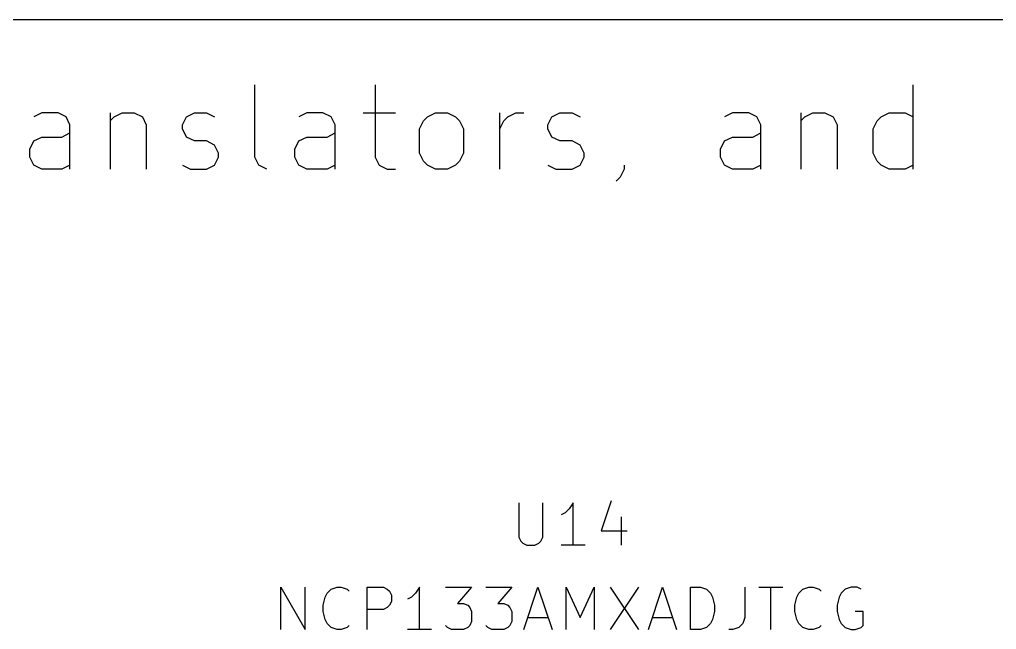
# Model space of a CAD drawing. Extents: x 0.4 to 16.1, y -11.3 to -0.4.
# Drawn here: x 8.746 to 9.904, y -5.573 to -4.85 of the extents above; entities that cross this region are included whole.
import ezdxf

# ---------------------------------------------------------------- set-up
doc = ezdxf.new("R2010")
doc.units = 0
doc.header["$MEASUREMENT"] = 0
doc.layers.add('BLUE3', color=171, linetype='CONTINUOUS')
doc.layers.add('CYAN2', color=4, linetype='CONTINUOUS')

msp = doc.modelspace()

# ---------------------------------------------------------------- linework, layer by layer
at = {"layer": 'BLUE3', "linetype": 'CONTINUOUS'}
for p, q in [((6.3, -4.85), (10.95, -4.85)), ((9.0249, -5.013), (9.0249, -4.9273)), ((9.1677, -4.9273), (9.1677, -5.013)), ((9.8058, -5.0273), (9.8058, -4.9273)), ((8.7725, -4.9606), (8.763, -4.9654)), ((8.7916, -4.9606), (8.7725, -4.9606)), ((8.8011, -4.9654), (8.7916, -4.9606)), ((8.8058, -4.9749), (8.8011, -4.9654)), ((8.8535, -4.9606), (8.8535, -5.0273)), ((8.8535, -4.9701), (8.8582, -4.9654)), ((8.8582, -4.9654), (8.8677, -4.9606)), ((8.8677, -4.9606), (8.882, -4.9606)), ((8.882, -4.9606), (8.8916, -4.9654)), ((8.8916, -4.9654), (8.8963, -4.9749)), ((8.9392, -4.9749), (8.9439, -4.9654)), ((8.9439, -4.9654), (8.9535, -4.9606)), ((8.9535, -4.9606), (8.9677, -4.9606)), ((8.9677, -4.9606), (8.9773, -4.9654)), ((9.0868, -4.9606), (9.0773, -4.9654)), ((9.1058, -4.9606), (9.0868, -4.9606)), ((9.1154, -4.9654), (9.1058, -4.9606)), ((9.1201, -4.9749), (9.1154, -4.9654)), ((9.1535, -4.9606), (9.1916, -4.9606)), ((9.2249, -4.9701), (9.2296, -4.9654)), ((9.2296, -4.9654), (9.2392, -4.9606)), ((9.2392, -4.9606), (9.2535, -4.9606)), ((9.2535, -4.9606), (9.263, -4.9654)), ((9.263, -4.9654), (9.2677, -4.9701)), ((9.3154, -5.0273), (9.3154, -4.9606)), ((9.3201, -4.9701), (9.3249, -4.9654)), ((9.3249, -4.9654), (9.3344, -4.9606)), ((9.3344, -4.9606), (9.3439, -4.9606)), ((9.3725, -4.9749), (9.3773, -4.9654)), ((9.3773, -4.9654), (9.3868, -4.9606)), ((9.3868, -4.9606), (9.4011, -4.9606)), ((9.4011, -4.9606), (9.4106, -4.9654)), ((9.5916, -4.9606), (9.582, -4.9654)), ((9.6106, -4.9606), (9.5916, -4.9606)), ((9.6201, -4.9654), (9.6106, -4.9606)), ((9.6249, -4.9749), (9.6201, -4.9654)), ((9.6725, -4.9606), (9.6725, -5.0273)), ((9.6725, -4.9701), (9.6773, -4.9654)), ((9.6773, -4.9654), (9.6868, -4.9606)), ((9.6868, -4.9606), (9.7011, -4.9606)), ((9.7011, -4.9606), (9.7106, -4.9654)), ((9.7106, -4.9654), (9.7154, -4.9749)), ((9.763, -4.9701), (9.7677, -4.9654)), ((9.7677, -4.9654), (9.7773, -4.9606)), ((9.7773, -4.9606), (9.7963, -4.9606)), ((9.7963, -4.9606), (9.8058, -4.9654)), ((8.8058, -5.0273), (8.8058, -4.9749)), ((8.8963, -4.9749), (8.8963, -5.0273)), ((8.9392, -4.9796), (8.9392, -4.9749)), ((8.9439, -4.9892), (8.9392, -4.9796)), ((9.1201, -5.0273), (9.1201, -4.9749)), ((9.2201, -4.9796), (9.2249, -4.9701)), ((9.2201, -5.0082), (9.2201, -4.9796)), ((9.2677, -4.9701), (9.2725, -4.9796)), ((9.2725, -4.9796), (9.2725, -5.0082)), ((9.3154, -4.9796), (9.3201, -4.9701)), ((9.3725, -4.9796), (9.3725, -4.9749)), ((9.3773, -4.9892), (9.3725, -4.9796)), ((9.6249, -5.0273), (9.6249, -4.9749)), ((9.7154, -4.9749), (9.7154, -5.0273)), ((9.7582, -4.9796), (9.763, -4.9701)), ((9.7582, -5.0082), (9.7582, -4.9796)), ((8.763, -4.9939), (8.7725, -4.9892)), ((8.7725, -4.9892), (8.7963, -4.9892)), ((8.7963, -4.9892), (8.8058, -4.9844)), ((8.9535, -4.9939), (8.9439, -4.9892)), ((9.0773, -4.9939), (9.0868, -4.9892)), ((9.0868, -4.9892), (9.1106, -4.9892)), ((9.1106, -4.9892), (9.1201, -4.9844)), ((9.3868, -4.9939), (9.3773, -4.9892)), ((9.582, -4.9939), (9.5916, -4.9892)), ((9.5916, -4.9892), (9.6154, -4.9892)), ((9.6154, -4.9892), (9.6249, -4.9844)), ((8.7582, -5.0035), (8.763, -4.9939)), ((8.7582, -5.013), (8.7582, -5.0035)), ((8.9677, -4.9939), (8.9535, -4.9939)), ((8.9773, -4.9987), (8.9677, -4.9939)), ((8.982, -5.0082), (8.9773, -4.9987)), ((9.0725, -5.0035), (9.0773, -4.9939)), ((9.0725, -5.013), (9.0725, -5.0035)), ((9.4011, -4.9939), (9.3868, -4.9939)), ((9.4106, -4.9987), (9.4011, -4.9939)), ((9.4154, -5.0082), (9.4106, -4.9987)), ((9.5773, -5.0035), (9.582, -4.9939)), ((9.5773, -5.013), (9.5773, -5.0035)), ((8.763, -5.0225), (8.7582, -5.013)), ((8.9773, -5.0225), (8.982, -5.013)), ((8.982, -5.013), (8.982, -5.0082)), ((9.0296, -5.0225), (9.0249, -5.013)), ((9.0773, -5.0225), (9.0725, -5.013)), ((9.1677, -5.013), (9.1725, -5.0225)), ((9.2249, -5.0177), (9.2201, -5.0082)), ((9.2725, -5.0082), (9.2677, -5.0177)), ((9.4106, -5.0225), (9.4154, -5.013)), ((9.4154, -5.013), (9.4154, -5.0082)), ((9.582, -5.0225), (9.5773, -5.013)), ((9.763, -5.0177), (9.7582, -5.0082)), ((8.7725, -5.0273), (8.763, -5.0225)), ((8.7963, -5.0273), (8.7725, -5.0273)), ((8.8058, -5.0225), (8.7963, -5.0273)), ((8.9392, -5.0225), (8.9487, -5.0273)), ((8.9487, -5.0273), (8.9677, -5.0273)), ((8.9677, -5.0273), (8.9773, -5.0225)), ((9.0392, -5.0273), (9.0296, -5.0225)), ((9.0868, -5.0273), (9.0773, -5.0225)), ((9.1106, -5.0273), (9.0868, -5.0273)), ((9.1201, -5.0225), (9.1106, -5.0273)), ((9.1725, -5.0225), (9.182, -5.0273)), ((9.182, -5.0273), (9.1916, -5.0273)), ((9.2296, -5.0225), (9.2249, -5.0177)), ((9.2392, -5.0273), (9.2296, -5.0225)), ((9.2535, -5.0273), (9.2392, -5.0273)), ((9.263, -5.0225), (9.2535, -5.0273)), ((9.2677, -5.0177), (9.263, -5.0225)), ((9.3725, -5.0225), (9.382, -5.0273)), ((9.382, -5.0273), (9.4011, -5.0273)), ((9.4011, -5.0273), (9.4106, -5.0225)), ((9.463, -5.0273), (9.4582, -5.0368)), ((9.463, -5.0225), (9.463, -5.0273)), ((9.5916, -5.0273), (9.582, -5.0225)), ((9.6154, -5.0273), (9.5916, -5.0273)), ((9.6249, -5.0225), (9.6154, -5.0273)), ((9.7677, -5.0225), (9.763, -5.0177)), ((9.7773, -5.0273), (9.7677, -5.0225)), ((9.7963, -5.0273), (9.7773, -5.0273)), ((9.8058, -5.0225), (9.7963, -5.0273)), ((9.4582, -5.0368), (9.4535, -5.0416))]:
    msp.add_line(p, q, dxfattribs=at)
at = {"layer": 'CYAN2', "linetype": 'CONTINUOUS'}
for p, q in [((9.4476, -5.4204), (9.4357, -5.4561)), ((9.4476, -5.4204), (9.4357, -5.4561)), ((9.3381, -5.4228), (9.3381, -5.4633)), ((9.3381, -5.4228), (9.3381, -5.4633)), ((9.3667, -5.4633), (9.3667, -5.4228)), ((9.3667, -5.4633), (9.3667, -5.4228)), ((9.3976, -5.4299), (9.3929, -5.4347)), ((9.3976, -5.4299), (9.3929, -5.4347)), ((9.4024, -5.4228), (9.3976, -5.4299)), ((9.4024, -5.4228), (9.3976, -5.4299)), ((9.4024, -5.4728), (9.4024, -5.4228)), ((9.4024, -5.4728), (9.4024, -5.4228)), ((9.3929, -5.4347), (9.3881, -5.4371)), ((9.3929, -5.4347), (9.3881, -5.4371)), ((9.4595, -5.4395), (9.4595, -5.4728)), ((9.4595, -5.4395), (9.4595, -5.4728)), ((9.4357, -5.4561), (9.4667, -5.4561)), ((9.4357, -5.4561), (9.4667, -5.4561)), ((9.3381, -5.4633), (9.3405, -5.468)), ((9.3381, -5.4633), (9.3405, -5.468)), ((9.3643, -5.468), (9.3667, -5.4633)), ((9.3643, -5.468), (9.3667, -5.4633)), ((9.3405, -5.468), (9.3429, -5.4704)), ((9.3405, -5.468), (9.3429, -5.4704)), ((9.3429, -5.4704), (9.3476, -5.4728)), ((9.3429, -5.4704), (9.3476, -5.4728)), ((9.3476, -5.4728), (9.3571, -5.4728)), ((9.3476, -5.4728), (9.3571, -5.4728)), ((9.3571, -5.4728), (9.3619, -5.4704)), ((9.3571, -5.4728), (9.3619, -5.4704)), ((9.3619, -5.4704), (9.3643, -5.468)), ((9.3619, -5.4704), (9.3643, -5.468)), ((9.4167, -5.4728), (9.3881, -5.4728)), ((9.4167, -5.4728), (9.3881, -5.4728)), ((9.056, -5.5728), (9.056, -5.5228)), ((9.056, -5.5228), (9.0845, -5.5728)), ((9.056, -5.5728), (9.056, -5.5228)), ((9.056, -5.5228), (9.0845, -5.5728)), ((9.0845, -5.5728), (9.0845, -5.5228)), ((9.0845, -5.5728), (9.0845, -5.5228)), ((9.1107, -5.5299), (9.1155, -5.5252)), ((9.1107, -5.5299), (9.1155, -5.5252)), ((9.1155, -5.5252), (9.1226, -5.5228)), ((9.1155, -5.5252), (9.1226, -5.5228)), ((9.1226, -5.5228), (9.1274, -5.5228)), ((9.1226, -5.5228), (9.1274, -5.5228)), ((9.1274, -5.5228), (9.1345, -5.5252)), ((9.1274, -5.5228), (9.1345, -5.5252)), ((9.1345, -5.5252), (9.1369, -5.5276)), ((9.1345, -5.5252), (9.1369, -5.5276)), ((9.1583, -5.5728), (9.1583, -5.5228)), ((9.1583, -5.5228), (9.1774, -5.5228)), ((9.1583, -5.5728), (9.1583, -5.5228)), ((9.1583, -5.5228), (9.1774, -5.5228)), ((9.1774, -5.5228), (9.1821, -5.5252)), ((9.1774, -5.5228), (9.1821, -5.5252)), ((9.1821, -5.5252), (9.1845, -5.5276)), ((9.1821, -5.5252), (9.1845, -5.5276)), ((9.2202, -5.5228), (9.2155, -5.5299)), ((9.2202, -5.5228), (9.2155, -5.5299)), ((9.2202, -5.5728), (9.2202, -5.5228)), ((9.2202, -5.5728), (9.2202, -5.5228)), ((9.2512, -5.5228), (9.2821, -5.5228)), ((9.2512, -5.5228), (9.2821, -5.5228)), ((9.2821, -5.5228), (9.2655, -5.5419)), ((9.2821, -5.5228), (9.2655, -5.5419)), ((9.2988, -5.5228), (9.3298, -5.5228)), ((9.2988, -5.5228), (9.3298, -5.5228)), ((9.3298, -5.5228), (9.3131, -5.5419)), ((9.3298, -5.5228), (9.3131, -5.5419)), ((9.344, -5.5728), (9.3607, -5.5228)), ((9.344, -5.5728), (9.3607, -5.5228)), ((9.3607, -5.5228), (9.3774, -5.5728)), ((9.3607, -5.5228), (9.3774, -5.5728)), ((9.394, -5.5728), (9.394, -5.5228)), ((9.394, -5.5228), (9.4107, -5.5585)), ((9.394, -5.5728), (9.394, -5.5228)), ((9.394, -5.5228), (9.4107, -5.5585)), ((9.4107, -5.5585), (9.4274, -5.5228)), ((9.4107, -5.5585), (9.4274, -5.5228)), ((9.4274, -5.5228), (9.4274, -5.5728)), ((9.4274, -5.5228), (9.4274, -5.5728)), ((9.4464, -5.5228), (9.4798, -5.5728)), ((9.4798, -5.5228), (9.4464, -5.5728)), ((9.4464, -5.5228), (9.4798, -5.5728)), ((9.4798, -5.5228), (9.4464, -5.5728)), ((9.4917, -5.5728), (9.5083, -5.5228)), ((9.4917, -5.5728), (9.5083, -5.5228)), ((9.5083, -5.5228), (9.525, -5.5728)), ((9.5083, -5.5228), (9.525, -5.5728)), ((9.5417, -5.5728), (9.5417, -5.5228)), ((9.5417, -5.5228), (9.5536, -5.5228)), ((9.5417, -5.5728), (9.5417, -5.5228)), ((9.5417, -5.5228), (9.5536, -5.5228)), ((9.5536, -5.5228), (9.5607, -5.5252)), ((9.5536, -5.5228), (9.5607, -5.5252)), ((9.5607, -5.5252), (9.5655, -5.5299)), ((9.5607, -5.5252), (9.5655, -5.5299)), ((9.606, -5.5228), (9.606, -5.5585)), ((9.606, -5.5228), (9.606, -5.5585)), ((9.6226, -5.5228), (9.6512, -5.5228)), ((9.6226, -5.5228), (9.6512, -5.5228)), ((9.6369, -5.5728), (9.6369, -5.5228)), ((9.6369, -5.5728), (9.6369, -5.5228)), ((9.6702, -5.5299), (9.675, -5.5252)), ((9.6702, -5.5299), (9.675, -5.5252)), ((9.675, -5.5252), (9.6821, -5.5228)), ((9.675, -5.5252), (9.6821, -5.5228)), ((9.6821, -5.5228), (9.6869, -5.5228)), ((9.6821, -5.5228), (9.6869, -5.5228)), ((9.6869, -5.5228), (9.694, -5.5252)), ((9.6869, -5.5228), (9.694, -5.5252)), ((9.694, -5.5252), (9.6964, -5.5276)), ((9.694, -5.5252), (9.6964, -5.5276)), ((9.725, -5.5252), (9.7202, -5.5299)), ((9.725, -5.5252), (9.7202, -5.5299)), ((9.7321, -5.5228), (9.725, -5.5252)), ((9.7321, -5.5228), (9.725, -5.5252)), ((9.7393, -5.5228), (9.7321, -5.5228)), ((9.7393, -5.5228), (9.7321, -5.5228)), ((9.744, -5.5252), (9.7393, -5.5228)), ((9.744, -5.5252), (9.7393, -5.5228)), ((9.106, -5.5442), (9.1083, -5.5347)), ((9.106, -5.5442), (9.1083, -5.5347)), ((9.1083, -5.5347), (9.1107, -5.5299)), ((9.1083, -5.5347), (9.1107, -5.5299)), ((9.1845, -5.5276), (9.1869, -5.5323)), ((9.1845, -5.5276), (9.1869, -5.5323)), ((9.1869, -5.5323), (9.1869, -5.5395)), ((9.1869, -5.5323), (9.1869, -5.5395)), ((9.2107, -5.5347), (9.206, -5.5371)), ((9.2107, -5.5347), (9.206, -5.5371)), ((9.2155, -5.5299), (9.2107, -5.5347)), ((9.2155, -5.5299), (9.2107, -5.5347)), ((9.5655, -5.5299), (9.5679, -5.5347)), ((9.5655, -5.5299), (9.5679, -5.5347)), ((9.5679, -5.5347), (9.5702, -5.5442)), ((9.5679, -5.5347), (9.5702, -5.5442)), ((9.6655, -5.5442), (9.6679, -5.5347)), ((9.6655, -5.5442), (9.6679, -5.5347)), ((9.6679, -5.5347), (9.6702, -5.5299)), ((9.6679, -5.5347), (9.6702, -5.5299)), ((9.7179, -5.5347), (9.7155, -5.5442)), ((9.7179, -5.5347), (9.7155, -5.5442)), ((9.7202, -5.5299), (9.7179, -5.5347)), ((9.7202, -5.5299), (9.7179, -5.5347)), ((9.106, -5.5514), (9.106, -5.5442)), ((9.106, -5.5514), (9.106, -5.5442)), ((9.1774, -5.549), (9.1583, -5.549)), ((9.1774, -5.549), (9.1583, -5.549)), ((9.1821, -5.5466), (9.1774, -5.549)), ((9.1821, -5.5466), (9.1774, -5.549)), ((9.1845, -5.5442), (9.1821, -5.5466)), ((9.1845, -5.5442), (9.1821, -5.5466)), ((9.1869, -5.5395), (9.1845, -5.5442)), ((9.1869, -5.5395), (9.1845, -5.5442)), ((9.2655, -5.5419), (9.2726, -5.5419)), ((9.2655, -5.5419), (9.2726, -5.5419)), ((9.2726, -5.5419), (9.2774, -5.5442)), ((9.2726, -5.5419), (9.2774, -5.5442)), ((9.2774, -5.5442), (9.2798, -5.5466)), ((9.2774, -5.5442), (9.2798, -5.5466)), ((9.2798, -5.5466), (9.2821, -5.5514)), ((9.2798, -5.5466), (9.2821, -5.5514)), ((9.3131, -5.5419), (9.3202, -5.5419)), ((9.3131, -5.5419), (9.3202, -5.5419)), ((9.3202, -5.5419), (9.325, -5.5442)), ((9.3202, -5.5419), (9.325, -5.5442)), ((9.325, -5.5442), (9.3274, -5.5466)), ((9.325, -5.5442), (9.3274, -5.5466)), ((9.3274, -5.5466), (9.3298, -5.5514)), ((9.3274, -5.5466), (9.3298, -5.5514)), ((9.5702, -5.5442), (9.5702, -5.5514)), ((9.5702, -5.5442), (9.5702, -5.5514)), ((9.6655, -5.5514), (9.6655, -5.5442)), ((9.6655, -5.5514), (9.6655, -5.5442)), ((9.7155, -5.5442), (9.7155, -5.5514)), ((9.7155, -5.5442), (9.7155, -5.5514)), ((9.1083, -5.5609), (9.106, -5.5514)), ((9.1083, -5.5609), (9.106, -5.5514)), ((9.2821, -5.5514), (9.2821, -5.5633)), ((9.2821, -5.5514), (9.2821, -5.5633)), ((9.3298, -5.5514), (9.3298, -5.5633)), ((9.3298, -5.5514), (9.3298, -5.5633)), ((9.3488, -5.5585), (9.3726, -5.5585)), ((9.3488, -5.5585), (9.3726, -5.5585)), ((9.4964, -5.5585), (9.5202, -5.5585)), ((9.4964, -5.5585), (9.5202, -5.5585)), ((9.5702, -5.5514), (9.5679, -5.5609)), ((9.5702, -5.5514), (9.5679, -5.5609)), ((9.606, -5.5585), (9.6036, -5.5657)), ((9.606, -5.5585), (9.6036, -5.5657)), ((9.6679, -5.5609), (9.6655, -5.5514)), ((9.6679, -5.5609), (9.6655, -5.5514)), ((9.7155, -5.5514), (9.7179, -5.5609)), ((9.7155, -5.5514), (9.7179, -5.5609)), ((9.7464, -5.5514), (9.7369, -5.5514)), ((9.7464, -5.5514), (9.7369, -5.5514)), ((9.7464, -5.568), (9.7464, -5.5514)), ((9.7464, -5.568), (9.7464, -5.5514)), ((9.1107, -5.5657), (9.1083, -5.5609)), ((9.1107, -5.5657), (9.1083, -5.5609)), ((9.1155, -5.5704), (9.1107, -5.5657)), ((9.1155, -5.5704), (9.1107, -5.5657)), ((9.1226, -5.5728), (9.1155, -5.5704)), ((9.1226, -5.5728), (9.1155, -5.5704)), ((9.1345, -5.5704), (9.1274, -5.5728)), ((9.1345, -5.5704), (9.1274, -5.5728)), ((9.1369, -5.568), (9.1345, -5.5704)), ((9.1369, -5.568), (9.1345, -5.5704)), ((9.2536, -5.5704), (9.2512, -5.568)), ((9.2536, -5.5704), (9.2512, -5.568)), ((9.2583, -5.5728), (9.2536, -5.5704)), ((9.2583, -5.5728), (9.2536, -5.5704)), ((9.2774, -5.5704), (9.2726, -5.5728)), ((9.2774, -5.5704), (9.2726, -5.5728)), ((9.2798, -5.568), (9.2774, -5.5704)), ((9.2798, -5.568), (9.2774, -5.5704)), ((9.2821, -5.5633), (9.2798, -5.568)), ((9.2821, -5.5633), (9.2798, -5.568)), ((9.3012, -5.5704), (9.2988, -5.568)), ((9.3012, -5.5704), (9.2988, -5.568)), ((9.306, -5.5728), (9.3012, -5.5704)), ((9.306, -5.5728), (9.3012, -5.5704)), ((9.325, -5.5704), (9.3202, -5.5728)), ((9.325, -5.5704), (9.3202, -5.5728)), ((9.3274, -5.568), (9.325, -5.5704)), ((9.3274, -5.568), (9.325, -5.5704)), ((9.3298, -5.5633), (9.3274, -5.568)), ((9.3298, -5.5633), (9.3274, -5.568)), ((9.5607, -5.5704), (9.5536, -5.5728)), ((9.5607, -5.5704), (9.5536, -5.5728)), ((9.5655, -5.5657), (9.5607, -5.5704)), ((9.5655, -5.5657), (9.5607, -5.5704)), ((9.5679, -5.5609), (9.5655, -5.5657)), ((9.5679, -5.5609), (9.5655, -5.5657)), ((9.5988, -5.5704), (9.5917, -5.5728)), ((9.5988, -5.5704), (9.5917, -5.5728)), ((9.6036, -5.5657), (9.5988, -5.5704)), ((9.6036, -5.5657), (9.5988, -5.5704)), ((9.6702, -5.5657), (9.6679, -5.5609)), ((9.6702, -5.5657), (9.6679, -5.5609)), ((9.675, -5.5704), (9.6702, -5.5657)), ((9.675, -5.5704), (9.6702, -5.5657)), ((9.6821, -5.5728), (9.675, -5.5704)), ((9.6821, -5.5728), (9.675, -5.5704)), ((9.694, -5.5704), (9.6869, -5.5728)), ((9.694, -5.5704), (9.6869, -5.5728)), ((9.6964, -5.568), (9.694, -5.5704)), ((9.6964, -5.568), (9.694, -5.5704)), ((9.7179, -5.5609), (9.7202, -5.5657)), ((9.7179, -5.5609), (9.7202, -5.5657)), ((9.7202, -5.5657), (9.725, -5.5704)), ((9.7202, -5.5657), (9.725, -5.5704)), ((9.725, -5.5704), (9.7321, -5.5728)), ((9.725, -5.5704), (9.7321, -5.5728)), ((9.7369, -5.5728), (9.744, -5.5704)), ((9.7369, -5.5728), (9.744, -5.5704)), ((9.744, -5.5704), (9.7464, -5.568)), ((9.744, -5.5704), (9.7464, -5.568)), ((9.1274, -5.5728), (9.1226, -5.5728)), ((9.1274, -5.5728), (9.1226, -5.5728)), ((9.2345, -5.5728), (9.206, -5.5728)), ((9.2345, -5.5728), (9.206, -5.5728)), ((9.2726, -5.5728), (9.2583, -5.5728)), ((9.2726, -5.5728), (9.2583, -5.5728)), ((9.3202, -5.5728), (9.306, -5.5728)), ((9.3202, -5.5728), (9.306, -5.5728)), ((9.5536, -5.5728), (9.5417, -5.5728)), ((9.5536, -5.5728), (9.5417, -5.5728)), ((9.5917, -5.5728), (9.5869, -5.5728)), ((9.5917, -5.5728), (9.5869, -5.5728)), ((9.6869, -5.5728), (9.6821, -5.5728)), ((9.6869, -5.5728), (9.6821, -5.5728)), ((9.7321, -5.5728), (9.7369, -5.5728)), ((9.7321, -5.5728), (9.7369, -5.5728))]:
    msp.add_line(p, q, dxfattribs=at)

doc.saveas('drawing.dxf')
